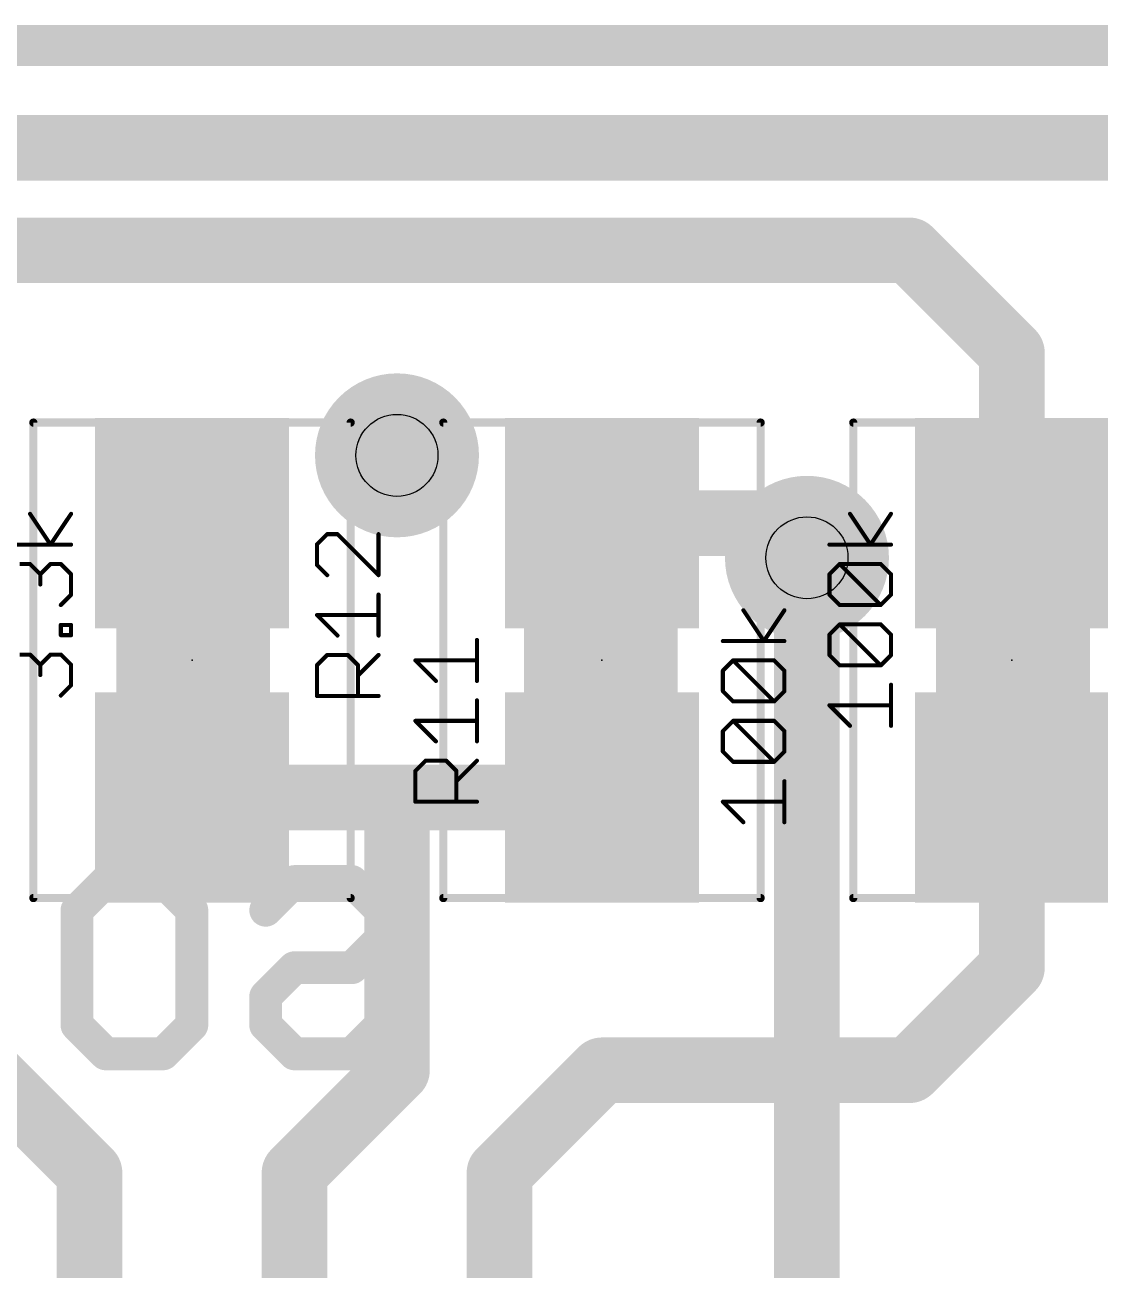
# Model space of a CAD drawing. Extents: x -19 to 88, y -11 to 23.
# Drawn here: x 20.55 to 27.22, y 15.27 to 22.99 of the extents above; entities that cross this region are included whole.
import ezdxf

# ---------------------------------------------------------------- set-up
doc = ezdxf.new("R2010")
doc.units = 0
for name, color, linetype in [('1', 12, 'CONTINUOUS'), ('16', 132, 'CONTINUOUS'), ('18', 110, 'CONTINUOUS'), ('20', 53, 'CONTINUOUS'), ('21', 53, 'CONTINUOUS'), ('22', 53, 'CONTINUOUS'), ('23', 53, 'CONTINUOUS'), ('25', 253, 'CONTINUOUS'), ('27', 253, 'CONTINUOUS'), ('29', 253, 'CONTINUOUS'), ('31', 253, 'CONTINUOUS'), ('35', 253, 'CONTINUOUS'), ('39', 12, 'CONTINUOUS'), ('44', 253, 'CONTINUOUS'), ('51', 53, 'CONTINUOUS')]:
    doc.layers.add(name, color=color, linetype=linetype)

# ---------------------------------------------------------------- blocks, each defined once
blk = doc.blocks.new('RECT')
blk.add_solid([(-0.5, -0.5), (0.5, -0.5), (-0.5, 0.5), (0.5, 0.5)])
blk = doc.blocks.new('ROUNDV')
at = {"const_width": 0.5}
blk.add_lwpolyline([(0, -0.25, 1), (0, 0.25, 1), (0, -0.25)], format="xyb", dxfattribs=at)

msp = doc.modelspace()

# ---------------------------------------------------------------- linework, layer by layer
at = {"layer": '1'}
for points, const_width in [([(0, 22.86), (43.18, 22.86)], 0.254), ([(17.145, 22.225), (34.925, 22.225)], 0.4064), ([(19.685, 21.59), (26.035, 21.59)], 0.4064), ([(26.035, 21.59), (26.67, 20.955)], 0.4064), ([(26.67, 20.955), (26.67, 19.9)], 0.4064), ([(24.13, 19.9), (25.185, 19.9)], 0.4064), ([(25.185, 19.9), (25.4, 19.685)], 0.4064), ([(21.59, 18.2), (22.86, 18.2)], 0.4064), ([(22.86, 18.2), (24.13, 18.2)], 0.4064), ([(22.86, 16.51), (22.86, 18.2)], 0.4064), ([(29.21, 18.2), (26.67, 18.2)], 0.4064), ([(26.67, 18.2), (26.67, 17.145)], 0.4064), ([(26.035, 16.51), (26.67, 17.145)], 0.4064), ([(20.955, 15.875), (20.32, 16.51)], 0.4064), ([(22.225, 15.875), (22.86, 16.51)], 0.4064), ([(23.495, 15.875), (24.13, 16.51)], 0.4064), ([(24.13, 16.51), (26.035, 16.51)], 0.4064), ([(20.955, 14.23), (20.955, 15.875)], 0.4064), ([(22.225, 14.23), (22.225, 15.875)], 0.4064), ([(23.495, 14.23), (23.495, 15.875)], 0.4064)]:
    msp.add_lwpolyline(points, dxfattribs=dict(at, const_width=const_width))
at = {"layer": '1', "const_width": 0.2032}
for points in [[(26.1068, 21.6618, 1), (25.9632, 21.5182)], [(26.035, 21.4884, 1), (26.035, 21.6916)], [(26.7716, 20.955, 1), (26.5684, 20.955)], [(26.5982, 20.8832, 1), (26.7418, 21.0268)], [(24.13, 20.0016, 1), (24.13, 19.7984)], [(25.2568, 19.9718, 1), (25.1132, 19.8282)], [(25.185, 19.7984, 1), (25.185, 20.0016)], [(26.5684, 19.9, 1), (26.7716, 19.9)], [(25.3282, 19.6132, 1), (25.4718, 19.7568)], [(21.59, 18.3016, 1), (21.59, 18.0984)], [(22.86, 18.3016, 1), (22.86, 18.0984)], [(22.9616, 18.2, 1), (22.7584, 18.2)], [(22.86, 18.0984, 1), (22.86, 18.3016)], [(24.13, 18.0984, 1), (24.13, 18.3016)], [(26.67, 18.3016, 1), (26.67, 18.0984)], [(26.7716, 18.2, 1), (26.5684, 18.2)], [(26.7418, 17.0732, 1), (26.5982, 17.2168)], [(26.5684, 17.145, 1), (26.7716, 17.145)], [(22.9318, 16.4382, 1), (22.7882, 16.5818)], [(24.13, 16.6116, 1), (24.13, 16.4084)], [(24.2018, 16.4382, 1), (24.0582, 16.5818)], [(25.9632, 16.5818, 1), (26.1068, 16.4382)], [(26.035, 16.4084, 1), (26.035, 16.6116)], [(22.7584, 16.51, 1), (22.9616, 16.51)], [(21.0566, 15.875, 1), (20.8534, 15.875)], [(20.8832, 15.8032, 1), (21.0268, 15.9468)], [(22.3266, 15.875, 1), (22.1234, 15.875)], [(22.1532, 15.9468, 1), (22.2968, 15.8032)], [(23.5966, 15.875, 1), (23.3934, 15.875)], [(23.4232, 15.9468, 1), (23.5668, 15.8032)]]:
    msp.add_lwpolyline(points, format="xyb", dxfattribs=at)
at = {"layer": '16'}
for points, const_width in [([(0, 22.86), (43.18, 22.86)], 0.254), ([(25.4, 19.685), (25.4, 12.7)], 0.4064)]:
    msp.add_lwpolyline(points, dxfattribs=dict(at, const_width=const_width))
at = {"layer": '16', "const_width": 0.2032}
msp.add_lwpolyline([(25.5016, 19.685, 1), (25.2984, 19.685)], format="xyb", dxfattribs=at)
at = {"layer": '20', "const_width": 0.2032}
msp.add_lwpolyline([(43.18, 22.86), (0, 22.86)], dxfattribs=at)
at = {"layer": '22', "const_width": 0.2032}
for points in [[(20.8772, 17.5014), (21.0551, 17.6793)], [(21.0551, 17.6793), (21.4111, 17.6793)], [(21.4111, 17.6793), (21.589, 17.5014)], [(22.0466, 17.5014), (22.2245, 17.6793)], [(22.2245, 17.6793), (22.5805, 17.6793)], [(22.5805, 17.6793), (22.7584, 17.5014)], [(20.8772, 16.7896), (20.8772, 17.5014)], [(21.589, 17.5014), (21.589, 16.7896)], [(22.7584, 17.5014), (22.7584, 17.3234)], [(22.7584, 17.3234), (22.5805, 17.1455)], [(22.2245, 17.1455), (22.0466, 16.9675)], [(22.5805, 17.1455), (22.2245, 17.1455)], [(22.0466, 16.9675), (22.0466, 16.7896)], [(21.0551, 16.6116), (20.8772, 16.7896)], [(21.589, 16.7896), (21.4111, 16.6116)], [(22.0466, 16.7896), (22.2245, 16.6116)], [(22.5805, 16.6116), (22.7584, 16.7896)], [(21.4111, 16.6116), (21.0551, 16.6116)], [(22.2245, 16.6116), (22.5805, 16.6116)]]:
    msp.add_lwpolyline(points, dxfattribs=at)
at = {"layer": '22', "const_width": 0.1016}
for points in [[(21.0551, 17.7301, 1), (21.0551, 17.6285)], [(21.0911, 17.6434, 1), (21.0192, 17.7152)], [(21.447, 17.7152, 1), (21.3751, 17.6434)], [(21.4111, 17.6285, 1), (21.4111, 17.7301)], [(22.2245, 17.7301, 1), (22.2245, 17.6285)], [(22.2605, 17.6434, 1), (22.1886, 17.7152)], [(22.6164, 17.7152, 1), (22.5445, 17.6434)], [(22.5805, 17.6285, 1), (22.5805, 17.7301)], [(20.928, 17.5014, 1), (20.8264, 17.5014)], [(21.6398, 17.5014, 1), (21.5382, 17.5014)], [(22.8092, 17.5014, 1), (22.7076, 17.5014)], [(20.8413, 17.5373, 1), (20.9131, 17.4654)], [(21.5531, 17.4654, 1), (21.6249, 17.5373)], [(22.0107, 17.5373, 1), (22.0825, 17.4654)], [(22.7225, 17.4654, 1), (22.7943, 17.5373)], [(22.7076, 17.3234, 1), (22.8092, 17.3234)], [(22.7943, 17.2875, 1), (22.7225, 17.3593)], [(22.2245, 17.1963, 1), (22.2245, 17.0947)], [(22.2605, 17.1095, 1), (22.1886, 17.1814)], [(22.5445, 17.1814, 1), (22.6164, 17.1095)], [(22.5805, 17.0947, 1), (22.5805, 17.1963)], [(22.0974, 16.9675, 1), (21.9958, 16.9675)], [(22.0107, 17.0034, 1), (22.0825, 16.9316)], [(20.9131, 16.8255, 1), (20.8413, 16.7536)], [(20.8264, 16.7896, 1), (20.928, 16.7896)], [(21.5382, 16.7896, 1), (21.6398, 16.7896)], [(21.6249, 16.7536, 1), (21.5531, 16.8255)], [(22.0825, 16.8255, 1), (22.0107, 16.7536)], [(21.9958, 16.7896, 1), (22.0974, 16.7896)], [(22.7943, 16.7536, 1), (22.7225, 16.8255)], [(21.0551, 16.6624, 1), (21.0551, 16.5608)], [(21.0192, 16.5757, 1), (21.0911, 16.6475)], [(21.3751, 16.6475, 1), (21.447, 16.5757)], [(21.4111, 16.5608, 1), (21.4111, 16.6624)], [(22.2245, 16.6624, 1), (22.2245, 16.5608)], [(22.1886, 16.5757, 1), (22.2605, 16.6475)], [(22.5445, 16.6475, 1), (22.6164, 16.5757)], [(22.5805, 16.5608, 1), (22.5805, 16.6624)]]:
    msp.add_lwpolyline(points, format="xyb", dxfattribs=at)
at = {"layer": '23'}
for p in [(21.59, 19.05), (24.13, 19.05), (26.67, 19.05)]:
    msp.add_point(p, dxfattribs=at)
at = {"layer": '25', "const_width": 0.0254}
for points in [[(22.4279, 19.8317), (22.3644, 19.7682)], [(22.4915, 19.8317), (22.4279, 19.8317)], [(22.7457, 19.5775), (22.4915, 19.8317)], [(22.7457, 19.8317), (22.7457, 19.5775)], [(22.3644, 19.7682), (22.3644, 19.641)], [(22.3644, 19.641), (22.4279, 19.5775)], [(22.7457, 19.2033), (22.7457, 19.4575)], [(22.4915, 19.2033), (22.3644, 19.3304)], [(22.3644, 19.3304), (22.7457, 19.3304)], [(23.3553, 18.9221), (23.3553, 19.1763)], [(22.3644, 19.0197), (22.4279, 19.0833)], [(22.4279, 19.0833), (22.555, 19.0833)], [(22.555, 19.0833), (22.6186, 19.0197)], [(22.6186, 18.9562), (22.7457, 19.0833)], [(23.1011, 18.9221), (22.974, 19.0492)], [(22.974, 19.0492), (23.3553, 19.0492)], [(22.3644, 18.8291), (22.3644, 19.0197)], [(22.6186, 19.0197), (22.6186, 18.8291)], [(22.7457, 18.8291), (22.3644, 18.8291)], [(23.3553, 18.5479), (23.3553, 18.8021)], [(23.1011, 18.5479), (22.974, 18.675)], [(22.974, 18.675), (23.3553, 18.675)], [(22.974, 18.3644), (23.0375, 18.4279)], [(23.0375, 18.4279), (23.1646, 18.4279)], [(23.1646, 18.4279), (23.2282, 18.3644)], [(23.2282, 18.3008), (23.3553, 18.4279)], [(22.974, 18.1737), (22.974, 18.3644)], [(23.2282, 18.3644), (23.2282, 18.1737)], [(23.3553, 18.1737), (22.974, 18.1737)]]:
    msp.add_lwpolyline(points, dxfattribs=at)
at = {"layer": '25', "const_width": 0.0127}
for points in [[(22.4279, 19.8381, 1), (22.4279, 19.8254)], [(22.4324, 19.8272, 1), (22.4234, 19.8362)], [(22.496, 19.8362, 1), (22.487, 19.8272)], [(22.4915, 19.8254, 1), (22.4915, 19.8381)], [(22.7521, 19.8317, 1), (22.7393, 19.8317)], [(22.3707, 19.7682, 1), (22.358, 19.7682)], [(22.3599, 19.7726, 1), (22.3689, 19.7637)], [(22.3689, 19.6455, 1), (22.3599, 19.6366)], [(22.358, 19.641, 1), (22.3707, 19.641)], [(22.4234, 19.573, 1), (22.4324, 19.582)], [(22.7393, 19.5775, 1), (22.7521, 19.5775)], [(22.7412, 19.573, 1), (22.7502, 19.582)], [(22.7521, 19.4575, 1), (22.7393, 19.4575)], [(22.3689, 19.3349, 1), (22.3599, 19.3259)], [(22.3644, 19.3367, 1), (22.3644, 19.324)], [(22.7457, 19.324, 1), (22.7457, 19.3367)], [(22.487, 19.1988, 1), (22.496, 19.2078)], [(22.7393, 19.2033, 1), (22.7521, 19.2033)], [(23.3617, 19.1763, 1), (23.3489, 19.1763)], [(22.4279, 19.0896, 1), (22.4279, 19.0769)], [(22.4324, 19.0788, 1), (22.4234, 19.0878)], [(22.5595, 19.0878, 1), (22.5505, 19.0788)], [(22.555, 19.0769, 1), (22.555, 19.0896)], [(22.7502, 19.0788, 1), (22.7412, 19.0878)], [(22.9785, 19.0537, 1), (22.9695, 19.0447)], [(22.974, 19.0556, 1), (22.974, 19.0429)], [(23.3553, 19.0429, 1), (23.3553, 19.0556)], [(22.3707, 19.0197, 1), (22.358, 19.0197)], [(22.3599, 19.0242, 1), (22.3689, 19.0153)], [(22.6249, 19.0197, 1), (22.6122, 19.0197)], [(22.6141, 19.0153, 1), (22.6231, 19.0242)], [(22.6141, 18.9607, 1), (22.6231, 18.9517)], [(23.0966, 18.9176, 1), (23.1056, 18.9266)], [(23.3489, 18.9221, 1), (23.3617, 18.9221)], [(22.3644, 18.8354, 1), (22.3644, 18.8227)], [(22.358, 18.8291, 1), (22.3707, 18.8291)], [(22.6122, 18.8291, 1), (22.6249, 18.8291)], [(22.7457, 18.8227, 1), (22.7457, 18.8354)], [(23.3617, 18.8021, 1), (23.3489, 18.8021)], [(22.9785, 18.6795, 1), (22.9695, 18.6705)], [(22.974, 18.6814, 1), (22.974, 18.6687)], [(23.3553, 18.6687, 1), (23.3553, 18.6814)], [(23.0966, 18.5434, 1), (23.1056, 18.5524)], [(23.3489, 18.5479, 1), (23.3617, 18.5479)], [(23.0375, 18.4343, 1), (23.0375, 18.4216)], [(23.042, 18.4234, 1), (23.033, 18.4324)], [(23.1691, 18.4324, 1), (23.1601, 18.4234)], [(23.1646, 18.4216, 1), (23.1646, 18.4343)], [(23.3598, 18.4234, 1), (23.3508, 18.4324)], [(22.9803, 18.3644, 1), (22.9676, 18.3644)], [(22.9695, 18.3689, 1), (22.9785, 18.3599)], [(23.2345, 18.3644, 1), (23.2218, 18.3644)], [(23.2237, 18.3599, 1), (23.2327, 18.3689)], [(23.2237, 18.3053, 1), (23.2327, 18.2963)], [(22.974, 18.1801, 1), (22.974, 18.1673)], [(22.9676, 18.1737, 1), (22.9803, 18.1737)], [(23.2218, 18.1737, 1), (23.2345, 18.1737)], [(23.3553, 18.1673, 1), (23.3553, 18.1801)]]:
    msp.add_lwpolyline(points, format="xyb", dxfattribs=at)
at = {"layer": '27', "const_width": 0.0254}
for points in [[(20.7136, 19.7669), (20.5865, 19.9575)], [(20.8407, 19.9575), (20.7136, 19.7669)], [(25.7936, 19.7669), (25.6665, 19.9575)], [(25.9207, 19.9575), (25.7936, 19.7669)], [(20.8407, 19.7669), (20.4594, 19.7669)], [(25.9207, 19.7669), (25.5394, 19.7669)], [(20.5229, 19.6469), (20.5865, 19.6469)], [(20.5865, 19.6469), (20.65, 19.5833)], [(20.65, 19.5833), (20.7136, 19.6469)], [(20.7136, 19.6469), (20.7771, 19.6469)], [(20.7771, 19.6469), (20.8407, 19.5833)], [(25.5394, 19.5833), (25.6029, 19.6469)], [(25.6029, 19.6469), (25.8571, 19.6469)], [(25.8571, 19.3926), (25.6029, 19.6469)], [(25.8571, 19.6469), (25.9207, 19.5833)], [(20.65, 19.5833), (20.65, 19.5198)], [(20.8407, 19.5833), (20.8407, 19.4562)], [(25.5394, 19.4562), (25.5394, 19.5833)], [(25.9207, 19.5833), (25.9207, 19.4562)], [(20.8407, 19.4562), (20.7771, 19.3926)], [(25.6029, 19.3926), (25.5394, 19.4562)], [(25.9207, 19.4562), (25.8571, 19.3926)], [(25.1332, 19.1693), (25.0061, 19.36)], [(25.2603, 19.36), (25.1332, 19.1693)], [(25.8571, 19.3926), (25.6029, 19.3926)], [(20.7771, 19.2055), (20.7771, 19.2691)], [(20.7771, 19.2691), (20.8407, 19.2691)], [(20.8407, 19.2055), (20.7771, 19.2055)], [(20.8407, 19.2691), (20.8407, 19.2055)], [(25.5394, 19.2091), (25.6029, 19.2727)], [(25.5394, 19.082), (25.5394, 19.2091)], [(25.6029, 19.2727), (25.8571, 19.2727)], [(25.8571, 19.0184), (25.6029, 19.2727)], [(25.8571, 19.2727), (25.9207, 19.2091)], [(25.9207, 19.2091), (25.9207, 19.082)], [(25.2603, 19.1693), (24.879, 19.1693)], [(20.5229, 19.0856), (20.5865, 19.0856)], [(20.5865, 19.0856), (20.65, 19.022)], [(20.65, 19.022), (20.7136, 19.0856)], [(20.7136, 19.0856), (20.7771, 19.0856)], [(20.7771, 19.0856), (20.8407, 19.022)], [(24.879, 18.9858), (24.9425, 19.0493)], [(24.9425, 19.0493), (25.1967, 19.0493)], [(25.1967, 18.7951), (24.9425, 19.0493)], [(25.1967, 19.0493), (25.2603, 18.9858)], [(25.6029, 19.0184), (25.5394, 19.082)], [(25.9207, 19.082), (25.8571, 19.0184)], [(20.65, 19.022), (20.65, 18.9584)], [(20.8407, 19.022), (20.8407, 18.8949)], [(24.879, 18.8587), (24.879, 18.9858)], [(25.2603, 18.9858), (25.2603, 18.8587)], [(25.8571, 19.0184), (25.6029, 19.0184)], [(20.8407, 18.8949), (20.7771, 18.8313)], [(25.9207, 18.6442), (25.9207, 18.8985)], [(24.9425, 18.7951), (24.879, 18.8587)], [(25.2603, 18.8587), (25.1967, 18.7951)], [(25.1967, 18.7951), (24.9425, 18.7951)], [(25.6665, 18.6442), (25.5394, 18.7713)], [(25.5394, 18.7713), (25.9207, 18.7713)], [(24.879, 18.6116), (24.9425, 18.6751)], [(24.9425, 18.6751), (25.1967, 18.6751)], [(25.1967, 18.4209), (24.9425, 18.6751)], [(25.1967, 18.6751), (25.2603, 18.6116)], [(24.879, 18.4845), (24.879, 18.6116)], [(25.2603, 18.6116), (25.2603, 18.4845)], [(24.9425, 18.4209), (24.879, 18.4845)], [(25.2603, 18.4845), (25.1967, 18.4209)], [(25.1967, 18.4209), (24.9425, 18.4209)], [(25.2603, 18.0467), (25.2603, 18.3009)], [(25.0061, 18.0467), (24.879, 18.1738)], [(24.879, 18.1738), (25.2603, 18.1738)]]:
    msp.add_lwpolyline(points, dxfattribs=at)
at = {"layer": '27', "const_width": 0.0127}
for points in [[(20.5918, 19.961, 1), (20.5812, 19.954)], [(20.846, 19.954, 1), (20.8354, 19.961)], [(25.6718, 19.961, 1), (25.6612, 19.954)], [(25.926, 19.954, 1), (25.9154, 19.961)], [(20.7083, 19.7704, 1), (20.7189, 19.7633)], [(20.7083, 19.7633, 1), (20.7189, 19.7704)], [(20.8407, 19.7605, 1), (20.8407, 19.7732)], [(25.5394, 19.7732, 1), (25.5394, 19.7605)], [(25.7883, 19.7704, 1), (25.7989, 19.7633)], [(25.7883, 19.7633, 1), (25.7989, 19.7704)], [(25.9207, 19.7605, 1), (25.9207, 19.7732)], [(20.591, 19.6514, 1), (20.582, 19.6424)], [(20.5865, 19.6405, 1), (20.5865, 19.6532)], [(20.7136, 19.6532, 1), (20.7136, 19.6405)], [(20.7181, 19.6424, 1), (20.7091, 19.6514)], [(20.7816, 19.6514, 1), (20.7727, 19.6424)], [(20.7771, 19.6405, 1), (20.7771, 19.6532)], [(25.6074, 19.6514, 1), (25.5984, 19.6424)], [(25.6029, 19.6532, 1), (25.6029, 19.6405)], [(25.6074, 19.6424, 1), (25.5984, 19.6514)], [(25.8616, 19.6514, 1), (25.8527, 19.6424)], [(25.8571, 19.6405, 1), (25.8571, 19.6532)], [(20.6564, 19.5833, 1), (20.6437, 19.5833)], [(20.6455, 19.5878, 1), (20.6545, 19.5788)], [(20.6437, 19.5198, 1), (20.6564, 19.5198)], [(20.6455, 19.5788, 1), (20.6545, 19.5878)], [(20.8471, 19.5833, 1), (20.8344, 19.5833)], [(20.8362, 19.5788, 1), (20.8452, 19.5878)], [(25.5457, 19.5833, 1), (25.533, 19.5833)], [(25.5349, 19.5878, 1), (25.5439, 19.5788)], [(25.9271, 19.5833, 1), (25.9143, 19.5833)], [(25.9162, 19.5788, 1), (25.9252, 19.5878)], [(20.8344, 19.4562, 1), (20.8471, 19.4562)], [(20.8452, 19.4517, 1), (20.8362, 19.4607)], [(25.5439, 19.4607, 1), (25.5349, 19.4517)], [(25.533, 19.4562, 1), (25.5457, 19.4562)], [(25.9143, 19.4562, 1), (25.9271, 19.4562)], [(25.9252, 19.4517, 1), (25.9162, 19.4607)], [(20.7727, 19.3971, 1), (20.7816, 19.3882)], [(25.0114, 19.3635, 1), (25.0008, 19.3565)], [(25.2656, 19.3565, 1), (25.255, 19.3635)], [(25.6029, 19.399, 1), (25.6029, 19.3863)], [(25.5984, 19.3882, 1), (25.6074, 19.3971)], [(25.8527, 19.3971, 1), (25.8616, 19.3882)], [(25.8527, 19.3882, 1), (25.8616, 19.3971)], [(25.8571, 19.3863, 1), (25.8571, 19.399)], [(20.7771, 19.2755, 1), (20.7771, 19.2628)], [(20.7771, 19.2119, 1), (20.7771, 19.1992)], [(20.7835, 19.2691, 1), (20.7708, 19.2691)], [(20.7708, 19.2055, 1), (20.7835, 19.2055)], [(20.8471, 19.2691, 1), (20.8344, 19.2691)], [(20.8344, 19.2055, 1), (20.8471, 19.2055)], [(20.8407, 19.2628, 1), (20.8407, 19.2755)], [(20.8407, 19.1992, 1), (20.8407, 19.2119)], [(25.5457, 19.2091, 1), (25.533, 19.2091)], [(25.5349, 19.2136, 1), (25.5439, 19.2046)], [(25.6029, 19.279, 1), (25.6029, 19.2663)], [(25.6074, 19.2771, 1), (25.5984, 19.2682)], [(25.6074, 19.2682, 1), (25.5984, 19.2771)], [(25.8616, 19.2771, 1), (25.8527, 19.2682)], [(25.8571, 19.2663, 1), (25.8571, 19.279)], [(25.9271, 19.2091, 1), (25.9143, 19.2091)], [(25.9162, 19.2046, 1), (25.9252, 19.2136)], [(24.879, 19.1757, 1), (24.879, 19.163)], [(25.1279, 19.1728, 1), (25.1385, 19.1658)], [(25.1279, 19.1658, 1), (25.1385, 19.1728)], [(25.2603, 19.163, 1), (25.2603, 19.1757)], [(20.591, 19.09, 1), (20.582, 19.0811)], [(20.5865, 19.0792, 1), (20.5865, 19.0919)], [(20.7136, 19.0919, 1), (20.7136, 19.0792)], [(20.7181, 19.0811, 1), (20.7091, 19.09)], [(20.7816, 19.09, 1), (20.7727, 19.0811)], [(20.7771, 19.0792, 1), (20.7771, 19.0919)], [(24.9425, 19.0557, 1), (24.9425, 19.043)], [(24.947, 19.0538, 1), (24.938, 19.0448)], [(24.947, 19.0448, 1), (24.938, 19.0538)], [(25.2012, 19.0538, 1), (25.1923, 19.0448)], [(25.1967, 19.043, 1), (25.1967, 19.0557)], [(25.5439, 19.0865, 1), (25.5349, 19.0775)], [(25.533, 19.082, 1), (25.5457, 19.082)], [(25.9143, 19.082, 1), (25.9271, 19.082)], [(25.9252, 19.0775, 1), (25.9162, 19.0865)], [(20.6564, 19.022, 1), (20.6437, 19.022)], [(20.6455, 19.0265, 1), (20.6545, 19.0175)], [(20.6455, 19.0175, 1), (20.6545, 19.0265)], [(20.8471, 19.022, 1), (20.8344, 19.022)], [(20.8362, 19.0175, 1), (20.8452, 19.0265)], [(24.8853, 18.9858, 1), (24.8726, 18.9858)], [(24.8745, 18.9903, 1), (24.8835, 18.9813)], [(25.2667, 18.9858, 1), (25.2539, 18.9858)], [(25.2558, 18.9813, 1), (25.2648, 18.9903)], [(25.6029, 19.0248, 1), (25.6029, 19.0121)], [(25.5984, 19.014, 1), (25.6074, 19.0229)], [(25.8527, 19.0229, 1), (25.8616, 19.014)], [(25.8527, 19.014, 1), (25.8616, 19.0229)], [(25.8571, 19.0121, 1), (25.8571, 19.0248)], [(20.6437, 18.9584, 1), (20.6564, 18.9584)], [(20.8452, 18.8904, 1), (20.8362, 18.8994)], [(25.9271, 18.8985, 1), (25.9143, 18.8985)], [(20.7727, 18.8358, 1), (20.7816, 18.8269)], [(20.8344, 18.8949, 1), (20.8471, 18.8949)], [(24.8726, 18.8587, 1), (24.8853, 18.8587)], [(24.8835, 18.8632, 1), (24.8745, 18.8542)], [(25.2539, 18.8587, 1), (25.2667, 18.8587)], [(25.2648, 18.8542, 1), (25.2558, 18.8632)], [(24.9425, 18.8015, 1), (24.9425, 18.7888)], [(24.938, 18.7906, 1), (24.947, 18.7996)], [(25.1923, 18.7996, 1), (25.2012, 18.7906)], [(25.1923, 18.7906, 1), (25.2012, 18.7996)], [(25.1967, 18.7888, 1), (25.1967, 18.8015)], [(25.5439, 18.7758, 1), (25.5349, 18.7669)], [(25.5394, 18.7777, 1), (25.5394, 18.765)], [(25.9207, 18.765, 1), (25.9207, 18.7777)], [(24.9425, 18.6815, 1), (24.9425, 18.6688)], [(24.947, 18.6796, 1), (24.938, 18.6706)], [(24.947, 18.6706, 1), (24.938, 18.6796)], [(25.2012, 18.6796, 1), (25.1923, 18.6706)], [(25.1967, 18.6688, 1), (25.1967, 18.6815)], [(24.8853, 18.6116, 1), (24.8726, 18.6116)], [(24.8745, 18.6161, 1), (24.8835, 18.6071)], [(25.2667, 18.6116, 1), (25.2539, 18.6116)], [(25.2558, 18.6071, 1), (25.2648, 18.6161)], [(25.662, 18.6397, 1), (25.671, 18.6487)], [(25.9143, 18.6442, 1), (25.9271, 18.6442)], [(24.8726, 18.4845, 1), (24.8853, 18.4845)], [(24.8835, 18.4889, 1), (24.8745, 18.48)], [(25.2539, 18.4845, 1), (25.2667, 18.4845)], [(25.2648, 18.48, 1), (25.2558, 18.4889)], [(24.9425, 18.4273, 1), (24.9425, 18.4146)], [(24.938, 18.4164, 1), (24.947, 18.4254)], [(25.1923, 18.4254, 1), (25.2012, 18.4164)], [(25.1923, 18.4164, 1), (25.2012, 18.4254)], [(25.1967, 18.4146, 1), (25.1967, 18.4273)], [(25.2667, 18.3009, 1), (25.2539, 18.3009)], [(24.879, 18.1802, 1), (24.879, 18.1675)], [(24.8835, 18.1783, 1), (24.8745, 18.1693)], [(25.2603, 18.1675, 1), (25.2603, 18.1802)], [(25.0016, 18.0422, 1), (25.0106, 18.0512)], [(25.2539, 18.0467, 1), (25.2667, 18.0467)]]:
    msp.add_lwpolyline(points, format="xyb", dxfattribs=at)
at = {"layer": '39', "const_width": 0.0508}
for points in [[(20.607, 17.577), (20.607, 20.523)], [(20.607, 20.523), (22.573, 20.523)], [(22.573, 20.523), (22.573, 17.577)], [(23.147, 17.577), (23.147, 20.523)], [(23.147, 20.523), (25.113, 20.523)], [(25.113, 20.523), (25.113, 17.577)], [(25.687, 17.577), (25.687, 20.523)], [(25.687, 20.523), (27.653, 20.523)], [(22.573, 17.577), (20.607, 17.577)], [(25.113, 17.577), (23.147, 17.577)], [(27.653, 17.577), (25.687, 17.577)]]:
    msp.add_lwpolyline(points, dxfattribs=at)
at = {"layer": '39', "const_width": 0.0254}
for points in [[(20.6197, 20.523, 1), (20.5943, 20.523)], [(20.607, 20.5357, 1), (20.607, 20.5103)], [(22.5857, 20.523, 1), (22.5603, 20.523)], [(22.573, 20.5103, 1), (22.573, 20.5357)], [(23.1597, 20.523, 1), (23.1343, 20.523)], [(23.147, 20.5357, 1), (23.147, 20.5103)], [(25.1257, 20.523, 1), (25.1003, 20.523)], [(25.113, 20.5103, 1), (25.113, 20.5357)], [(25.6997, 20.523, 1), (25.6743, 20.523)], [(25.687, 20.5357, 1), (25.687, 20.5103)], [(20.607, 17.5897, 1), (20.607, 17.5643)], [(22.573, 17.5643, 1), (22.573, 17.5897)], [(23.147, 17.5897, 1), (23.147, 17.5643)], [(25.113, 17.5643, 1), (25.113, 17.5897)], [(25.687, 17.5897, 1), (25.687, 17.5643)], [(20.5943, 17.577, 1), (20.6197, 17.577)], [(22.5603, 17.577, 1), (22.5857, 17.577)], [(23.1343, 17.577, 1), (23.1597, 17.577)], [(25.1003, 17.577, 1), (25.1257, 17.577)], [(25.6743, 17.577, 1), (25.6997, 17.577)]]:
    msp.add_lwpolyline(points, format="xyb", dxfattribs=at)
at = {"layer": '44'}
for centre in [(22.86, 20.32), (25.4, 19.685)]:
    msp.add_circle(centre, 0.254, dxfattribs=at)
at = {"layer": '51', "const_width": 0.1016}
for points in [[(21.171, 19.406), (21.171, 18.694)], [(22.022, 19.406), (22.022, 18.694)], [(23.698, 18.694), (23.698, 19.406)], [(24.549, 18.694), (24.549, 19.406)], [(26.251, 19.406), (26.251, 18.694)], [(27.102, 19.406), (27.102, 18.694)]]:
    msp.add_lwpolyline(points, dxfattribs=at)
at = {"layer": '51', "const_width": 0.0508}
for points in [[(21.1964, 19.406, 1), (21.1456, 19.406)], [(22.0474, 19.406, 1), (21.9966, 19.406)], [(23.7234, 19.406, 1), (23.6726, 19.406)], [(24.5744, 19.406, 1), (24.5236, 19.406)], [(26.2764, 19.406, 1), (26.2256, 19.406)], [(27.1274, 19.406, 1), (27.0766, 19.406)], [(21.1456, 18.694, 1), (21.1964, 18.694)], [(21.9966, 18.694, 1), (22.0474, 18.694)], [(23.6726, 18.694, 1), (23.7234, 18.694)], [(24.5236, 18.694, 1), (24.5744, 18.694)], [(26.2256, 18.694, 1), (26.2764, 18.694)], [(27.0766, 18.694, 1), (27.1274, 18.694)]]:
    msp.add_lwpolyline(points, format="xyb", dxfattribs=at)

# ---------------------------------------------------------------- block references
at = {"layer": '1', "xscale": 1.1}
for p, rotation in [((21.59, 19.9), 270), ((24.13, 19.9), 90), ((26.67, 19.9), 270), ((21.59, 18.2), 270), ((24.13, 18.2), 90), ((26.67, 18.2), 270)]:
    msp.add_blockref('RECT', p, dxfattribs=dict(at, rotation=rotation))
at = {"layer": '18', "xscale": 1.016, "yscale": 1.016}
for p in [(22.86, 20.32), (22.86, 20.32), (25.4, 19.685), (25.4, 19.685)]:
    msp.add_blockref('ROUNDV', p, dxfattribs=at)
at = {"layer": '21', "xscale": 0.4572, "yscale": 0.762}
for p, rotation in [((21.59, 19.05), 270), ((24.13, 19.05), 90), ((26.67, 19.05), 270)]:
    msp.add_blockref('RECT', p, dxfattribs=dict(at, rotation=rotation))
at = {"layer": '29', "xscale": 1.3032, "yscale": 1.2032}
for p, rotation in [((21.59, 19.9), 270), ((24.13, 19.9), 90), ((26.67, 19.9), 270), ((21.59, 18.2), 270), ((24.13, 18.2), 90), ((26.67, 18.2), 270)]:
    msp.add_blockref('RECT', p, dxfattribs=dict(at, rotation=rotation))
at = {"layer": '31', "xscale": 1.1}
for p, rotation in [((21.59, 19.9), 270), ((24.13, 19.9), 90), ((26.67, 19.9), 270), ((21.59, 18.2), 270), ((24.13, 18.2), 90), ((26.67, 18.2), 270)]:
    msp.add_blockref('RECT', p, dxfattribs=dict(at, rotation=rotation))
at = {"layer": '35', "xscale": 0.3998, "yscale": 0.6}
for p, rotation in [((21.59, 19.05), 270), ((24.13, 19.05), 90), ((26.67, 19.05), 270)]:
    msp.add_blockref('RECT', p, dxfattribs=dict(at, rotation=rotation))
at = {"layer": '51', "xscale": 0.5001, "yscale": 0.95}
for p, rotation in [((21.5951, 19.6381), 270), ((24.1249, 19.6303), 90), ((26.6751, 19.6381), 270), ((21.5951, 18.4698), 270), ((24.1249, 18.4619), 90), ((26.6751, 18.4698), 270)]:
    msp.add_blockref('RECT', p, dxfattribs=dict(at, rotation=rotation))

doc.saveas('drawing.dxf')
